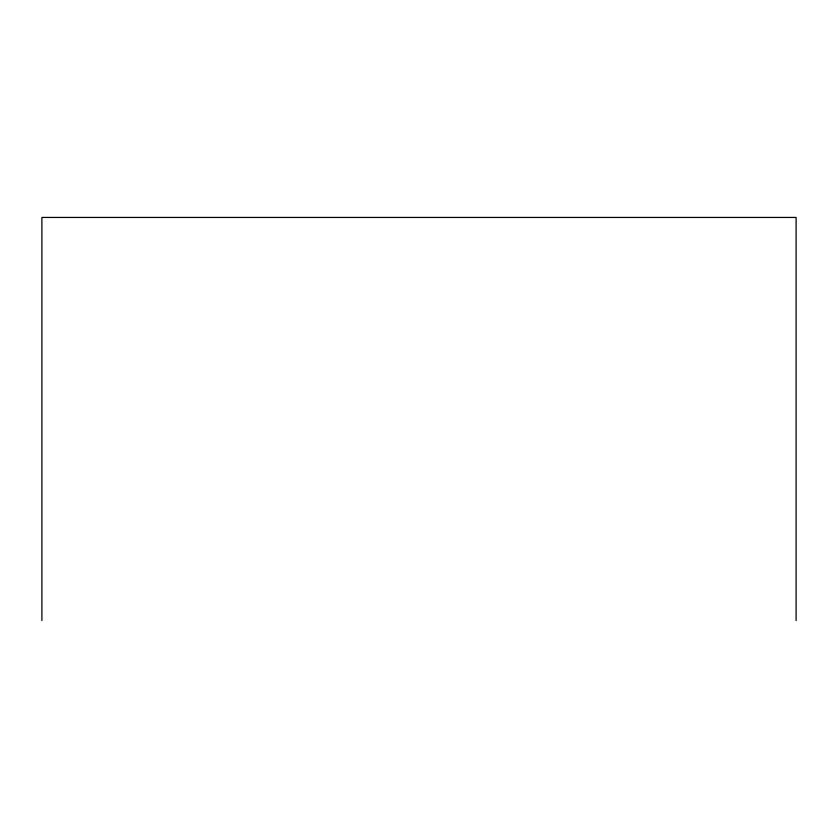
<?xml version="1.0" encoding="UTF-8"?>
<svg xmlns="http://www.w3.org/2000/svg" width="838" height="838" viewBox="0 0 838 838"><rect width="100%" height="100%" fill="white"/><g stroke="black" fill="none" stroke-linecap="round" stroke-linejoin="round"><path stroke-width="1.26" d="M796.1 620.56L796.1 217.44L41.9 217.44L41.9 620.56"/></g></svg>
